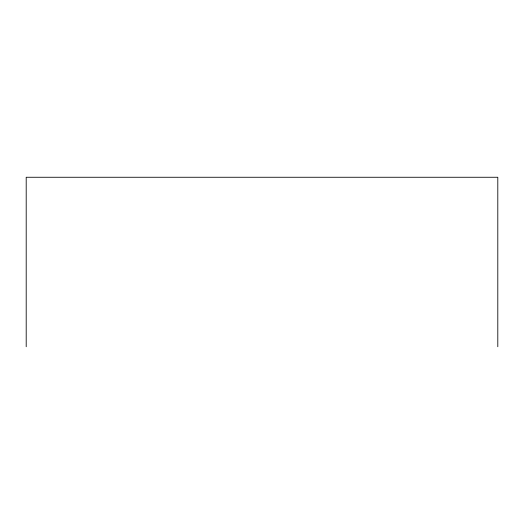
<?xml version="1.0" encoding="UTF-8"?>
<svg xmlns="http://www.w3.org/2000/svg" width="524" height="524" viewBox="0 0 524 524"><rect width="100%" height="100%" fill="white"/><g stroke="black" fill="none" stroke-linecap="round" stroke-linejoin="round"><path stroke-width="0.79" d="M497.8 346.737L497.8 177.263L26.2 177.263L26.2 346.737"/></g></svg>
